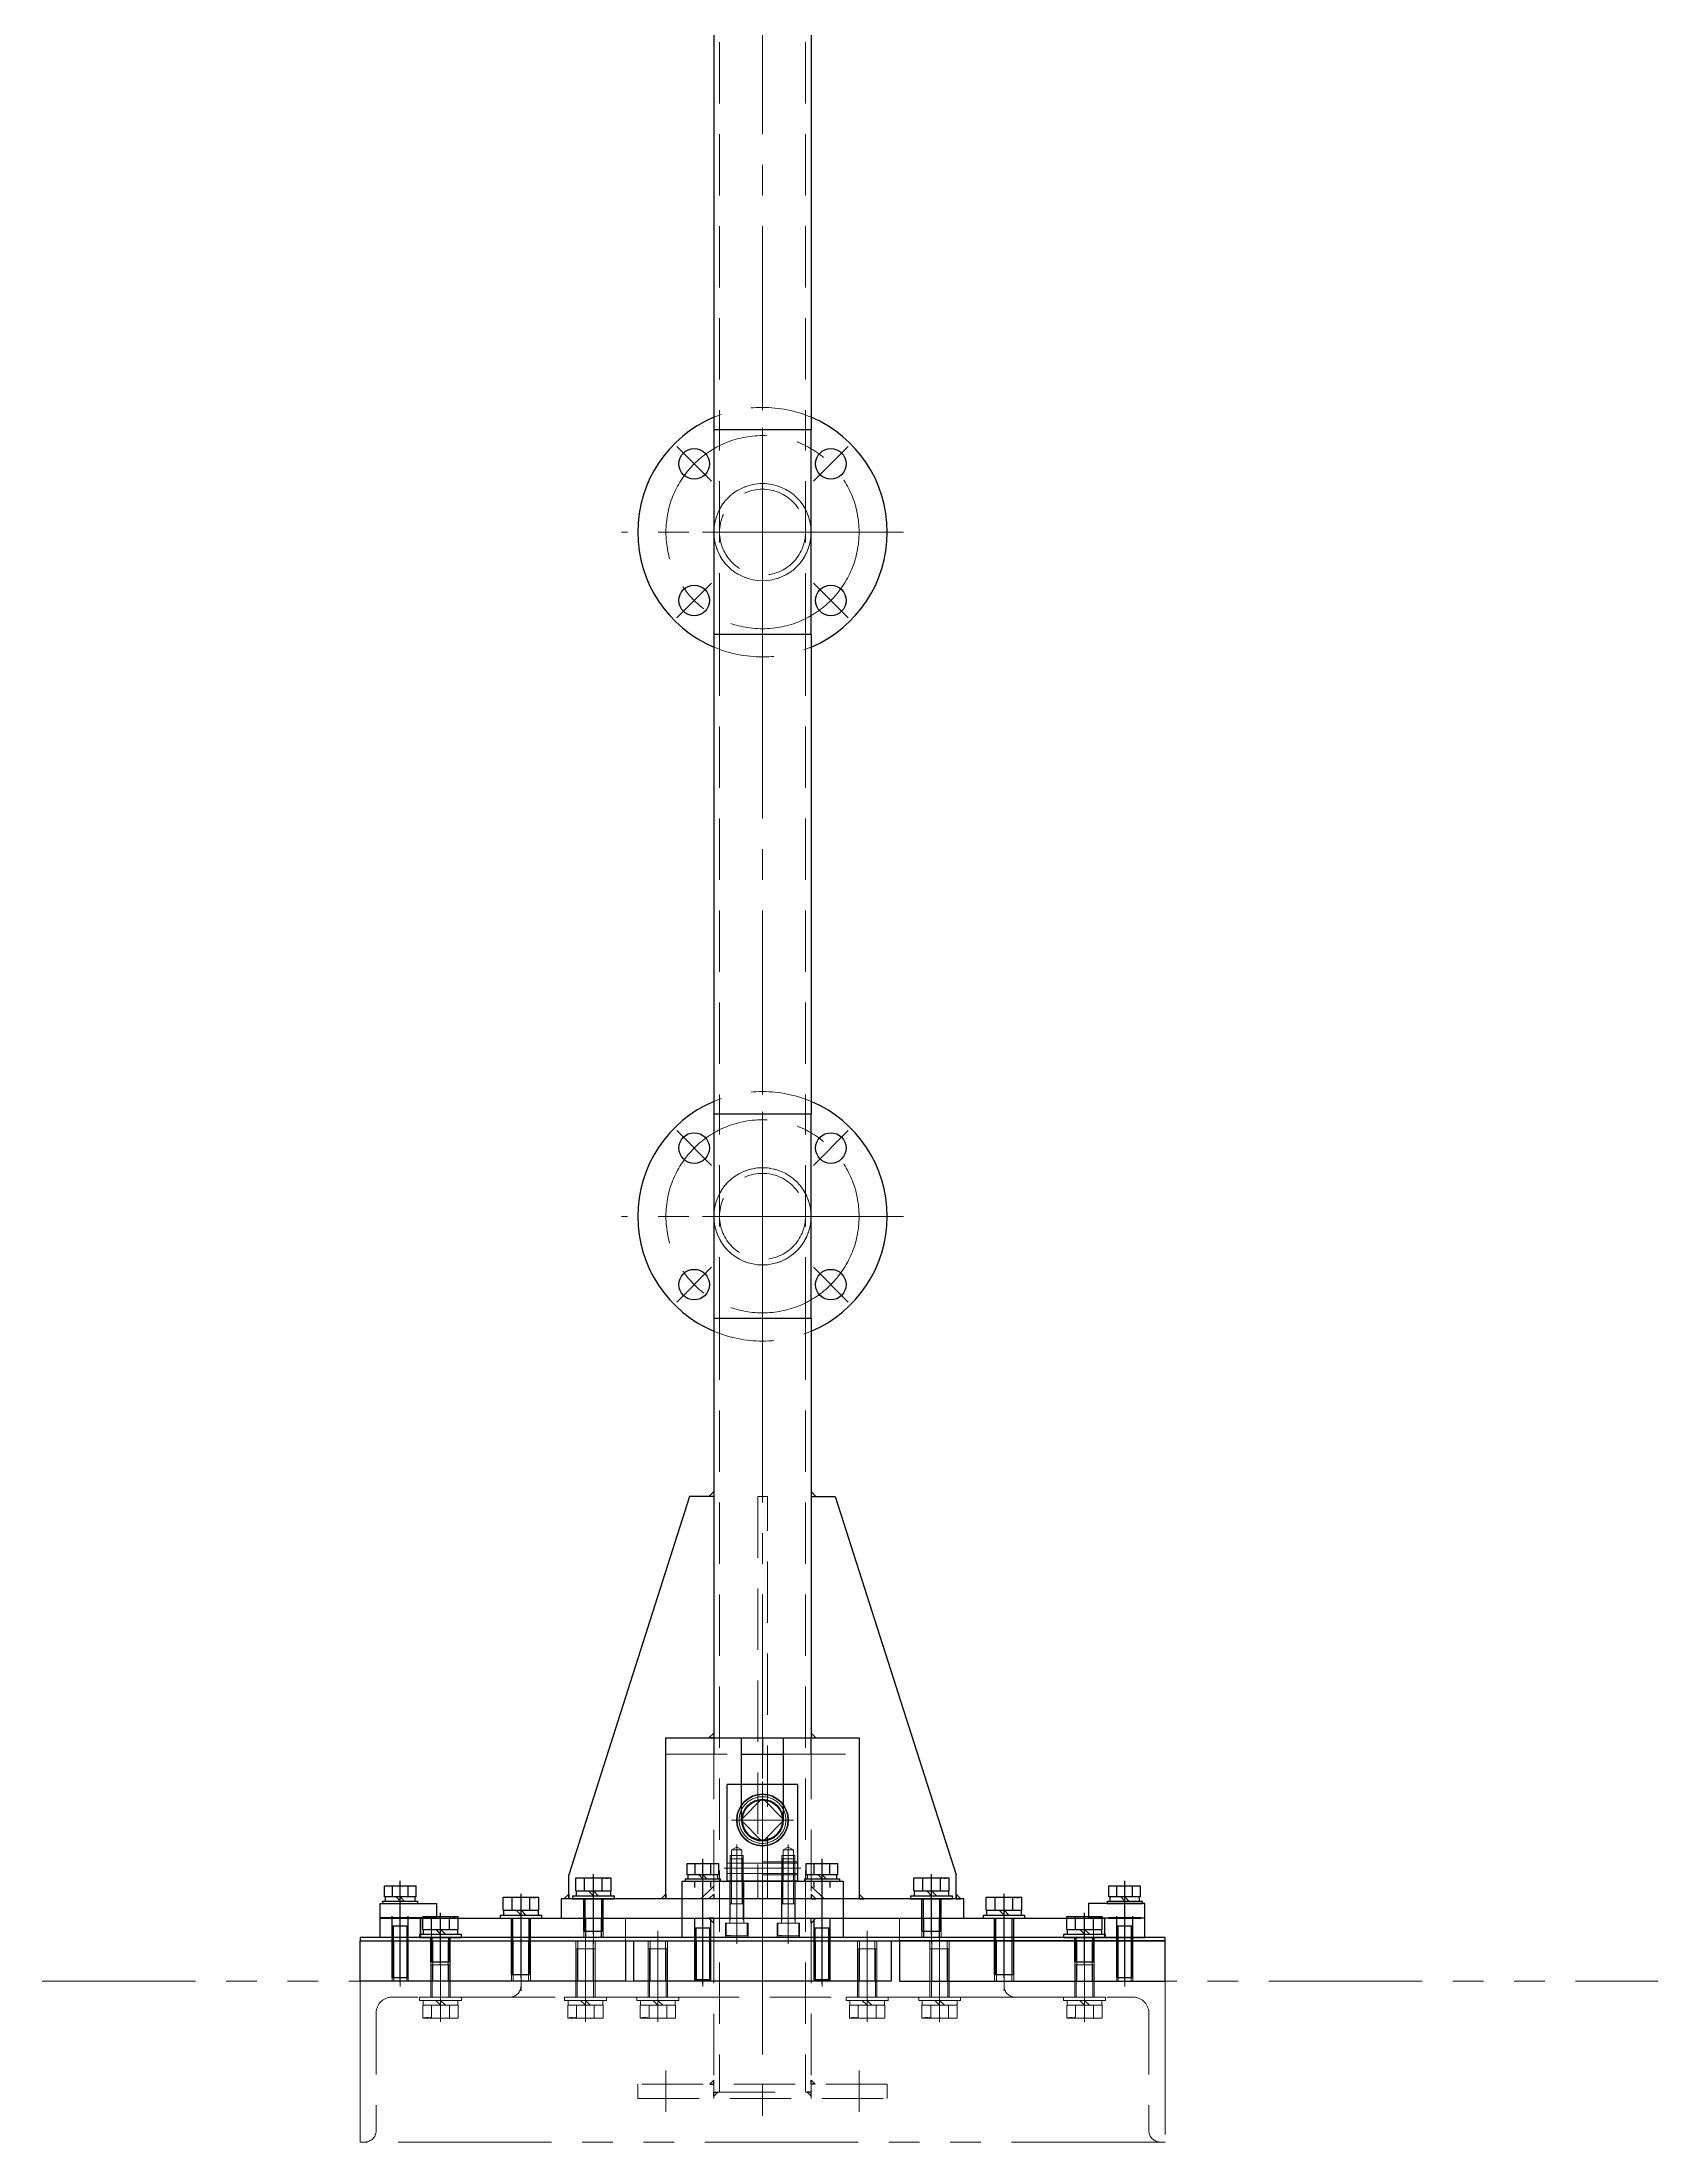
# Model space of a CAD drawing. Header units: millimetres. Extents: x -16130 to 36813, y -8099 to 27484.
# Drawn here: x 13057 to 14057, y 18606 to 19911 of the extents above; entities that cross this region are included whole.
import ezdxf

# ---------------------------------------------------------------- set-up
doc = ezdxf.new("R2010")
doc.units = ezdxf.units.MM
doc.header["$LTSCALE"] = 6
for name, pattern in [('CENTER2', [28.575, 19.05, -3.175, 3.175, -3.175]), ('HIDDEN', [9.525, 6.35, -3.175]), ('PHANTOM2', [31.75, 15.875, -3.175, 3.175, -3.175, 3.175, -3.175])]:
    doc.linetypes.add(name, pattern=pattern)
for name, color, linetype, lineweight in [('04_HIDDEN', 2, 'HIDDEN', 13), ('05_CENTER', 4, 'CENTER2', 13), ('06_PHANTOM', 2, 'PHANTOM2', 13)]:
    doc.layers.add(name, color=color, linetype=linetype, lineweight=lineweight)
doc.layers.add('10_DRAFT', color=8, linetype='Continuous', lineweight=0, plot=False)
doc.styles.add('KSS_TXT_L', font='txt.shx', dxfattribs={"height": 3, "bigfont": 'extfont2.shx'})

# ---------------------------------------------------------------- blocks, each defined once
blk = doc.blocks.new('A$C662E2120_1_1_1')
at = {"color": 0}
blk.add_lwpolyline([(-350, -3), (75, -3), (75, -15), (-350, -15)], close=True, dxfattribs=at)
at = {"layer": '04_HIDDEN', "color": 9}
for p, q in [((-343, -15), (-343, -3)), ((-237.5, -15), (-237.5, -3)), ((-37.5, -15), (-37.5, -3)), ((68, -15), (68, -3))]:
    blk.add_line(p, q, dxfattribs=at)
at = {"layer": '04_HIDDEN'}
for p, q in [((-248.5, -15), (-248.5, -3)), ((-247.3, -15), (-247.3, -3)), ((-237.8, -15), (-237.8, -3)), ((-236.5, -15), (-236.5, -3)), ((-222.5, -15), (-222.5, -3)), ((-52.5, -15), (-52.5, -3)), ((-38.5, -15), (-38.5, -3)), ((-37.2, -15), (-37.2, -3)), ((-27.7, -15), (-27.7, -3)), ((-26.5, -15), (-26.5, -3))]:
    blk.add_line(p, q, dxfattribs=at)
at = {"layer": '05_CENTER'}
for p, q in [((-287.5, 3.8), (-287.5, -21.7)), ((-242.5, -19), (-242.5, 1)), ((-32.5, -19), (-32.5, 1)), ((12.5, 3.8), (12.5, -21.7))]:
    blk.add_line(p, q, dxfattribs=at)
at = {"layer": '10_DRAFT'}
blk.add_line((-137.5, -15), (-137.5, -3), dxfattribs=at)
blk = doc.blocks.new('A$C1FB27735_1_1')
at = {"color": 0}
for p, q in [((0, 30.2), (-127, 30.2)), ((-127, 30.2), (-127, -30.2)), ((0, 30.2), (0, -30.2)), ((-127, -30.2), (0, -30.2))]:
    blk.add_line(p, q, dxfattribs=at)
at = {"layer": '04_HIDDEN'}
for p, q in [((0, 26.7), (-127, 26.7)), ((0, -26.8), (-127, -26.8))]:
    blk.add_line(p, q, dxfattribs=at)
for radius in [30.2, 26.7]:
    blk.add_circle((-63.5, 0), radius, dxfattribs=at)
at = {"layer": '05_CENTER'}
for p, q in [((-63.5, -37.2), (-63.5, 37.2)), ((0, 0), (-127, 0))]:
    blk.add_line(p, q, dxfattribs=at)
blk = doc.blocks.new('A$C62A94FE4_1_1')
at = {"color": 0}
for centre in [(0, 60), (-60, 0), (60, 0), (0, -60)]:
    blk.add_circle(centre, 9.5, dxfattribs=at)
for start, end in [(67.9746, 202.0254), (247.9746, 22.0254)]:
    blk.add_arc((0, 0), 77.5, start, end, dxfattribs=at)
at = {"layer": '04_HIDDEN'}
for start, end in [(22.0254, 67.9746), (202.0254, 247.9746)]:
    blk.add_arc((0, 0), 77.5, start, end, dxfattribs=at)
at = {"layer": '05_CENTER'}
for p, q in [((0, 75.3), (0, 44.7)), ((61.9, -61.9), (-61.9, 61.9)), ((-61.9, -61.9), (61.9, 61.9)), ((-75.3, 0), (-44.7, 0)), ((75.3, 0), (44.7, 0)), ((0, -75.3), (0, -44.7))]:
    blk.add_line(p, q, dxfattribs=at)
blk.add_circle((0, 0), 60, dxfattribs=at)
at = {"layer": '10_DRAFT'}
blk.add_circle((0, 0), 30.2, dxfattribs=at)
blk = doc.blocks.new('A$C321C7B51_1_1')
at = {"color": 0}
blk.add_lwpolyline([(10, 77.5), (1, 77.5), (1, -77.5), (10, -77.5)], close=True, dxfattribs=at)
at = {"layer": '04_HIDDEN'}
for p, q in [((10, 30.2), (1, 30.2)), ((10, -30.2), (1, -30.2))]:
    blk.add_line(p, q, dxfattribs=at)
at = {"layer": '05_CENTER'}
for p, q in [((-7.5, 60), (18.3, 60)), ((10, 0), (1, 0)), ((-7.5, -60), (18.3, -60))]:
    blk.add_line(p, q, dxfattribs=at)
blk = doc.blocks.new('A$C0EA947EC_1_1')
at = {"color": 0}
for p, q in [((-30.3, -867.5), (-30.3, -1165.5)), ((30.2, -867.5), (30.2, -1165.5)), ((-30.3, -1292.5), (-30.3, -1590.5)), ((30.2, -1292.5), (30.2, -1590.5)), ((-30.3, -1717.5), (-30.3, -1978)), ((30.2, -1717.5), (30.2, -1978)), ((-45.3, -1828), (-120.3, -2063)), ((-30.3, -1828), (-45.3, -1828)), ((30.2, -1828), (45.2, -1828)), ((45.2, -1828), (120.2, -2063)), ((-13, -2029), (-13, -1978)), ((13, -2029), (13, -1978)), ((-13.5, -1988), (13.5, -1988)), ((-120.3, -2078), (-120.3, -2063)), ((120.2, -2078), (120.2, -2063))]:
    blk.add_line(p, q, dxfattribs=at)
blk.add_line((0, -1978), (0, -1988))
at = {"color": 3}
for points in [[(-30.3, -1828), (-33.3, -1828), (-33.3, -1828), (-30.3, -1825)], [(30.2, -1828), (33.2, -1828), (33.2, -1828), (30.2, -1825)], [(-30.3, -1978), (-33.3, -1978), (-33.3, -1978), (-30.3, -1975)], [(30.2, -1978), (33.2, -1978), (33.2, -1978), (30.2, -1975)], [(-120.3, -2078), (-123.3, -2078), (-123.3, -2078), (-120.3, -2075)], [(-60, -2078), (-63, -2078), (-63, -2078), (-60, -2075)], [(-30.3, -2078), (-33.3, -2078), (-33.3, -2078), (-30.3, -2075)], [(30.2, -2078), (33.2, -2078), (33.2, -2078), (30.2, -2075)], [(60, -2078), (63, -2078), (63, -2078), (60, -2075)], [(120.2, -2078), (123.2, -2078), (123.2, -2078), (120.2, -2075)], [(-30.3, -2090), (-33.3, -2090), (-33.3, -2090), (-30.3, -2093)], [(30.2, -2090), (33.2, -2090), (33.2, -2090), (30.2, -2093)], [(-30.3, -2193), (-30.3, -2190.5), (-30.3, -2190.5), (-32.8, -2193)], [(30.2, -2193), (30.2, -2190.5), (30.2, -2190.5), (32.7, -2193)], [(-30.3, -2198), (-27.8, -2198), (-27.8, -2198), (-30.3, -2200.5)], [(30.2, -2198), (27.7, -2198), (27.7, -2198), (30.2, -2200.5)]]:
    blk.add_lwpolyline(points, close=True, dxfattribs=at)
at = {"color": 0}
for points in [[(60, -2078), (-60, -2078), (-60, -1978), (60, -1978)], [(-125, -2078), (-125, -2090), (125, -2090), (125, -2078)]]:
    blk.add_lwpolyline(points, close=True, dxfattribs=at)
blk.add_arc((0, -2029), 13, 180, 0, dxfattribs=at)
at = {"layer": '04_HIDDEN'}
for p, q in [((-26.8, -867.5), (-26.8, -1165.5)), ((26.7, -867.5), (26.7, -1165.5)), ((-26.8, -1292.5), (-26.8, -1590.5)), ((26.7, -1292.5), (26.7, -1590.5)), ((-26.8, -1717.5), (-26.8, -2198)), ((26.7, -1717.5), (26.7, -2198)), ((-30.3, -1978), (-30.3, -2192)), ((-30, -1978), (-30, -1988)), ((30, -1978), (30, -1988)), ((30.2, -1978), (30.2, -2192)), ((-60, -1988), (-13.5, -1988)), ((13.5, -1988), (60, -1988)), ((-38.3, -2078), (-30.3, -2070)), ((38.2, -2078), (30.2, -2070)), ((-30.3, -2198), (30.2, -2198))]:
    blk.add_line(p, q, dxfattribs=at)
blk.add_lwpolyline([(-3, -2078), (3, -2078), (3, -1828), (-3, -1828)], close=True, dxfattribs=at)
at = {"layer": '05_CENTER'}
for p, q in [((0, -867.5), (0, -1165.5)), ((0, -1292.5), (0, -1590.5)), ((0, -1717.5), (0, -2216.3)), ((-19.2, -2029), (19.2, -2029)), ((-105, -2098.5), (-105, -2069.7)), ((105, -2098.5), (105, -2069.7)), ((0, -2078), (0, -2090))]:
    blk.add_line(p, q, dxfattribs=at)
for name, p, rotation in [('A$C62A94FE4_1_1', (0, -1229), 45.00000000000001), ('A$C1FB27735_1_1', (0, -1292.5), 270), ('A$C62A94FE4_1_1', (0, -1654), 45.00000000000001), ('A$C1FB27735_1_1', (0, -1717.5), 270)]:
    blk.add_blockref(name, p, dxfattribs=dict(rotation=rotation))
at = {"layer": '04_HIDDEN', "rotation": 270}
blk.add_blockref('A$C321C7B51_1_1', (0, -2192), dxfattribs=at)
blk = doc.blocks.new('A$C3D892AFF_1_1')
at = {"color": 0, "linetype": 'CENTER2'}
blk.add_line((0, -22), (0, 15.4), dxfattribs=at)
at = {"color": 0}
for p, q in [((-13, 2), (13, 2)), ((-13, 2), (-13, 0)), ((-13, 0), (13, 0)), ((-11, 13), (11, 13)), ((-11, 5), (-11, 13)), ((-11, 5), (11, 5)), ((-10.8, 5), (-10.8, 2)), ((-5.5, 5), (-5.5, 13)), ((0, 2), (-3, 5)), ((0, 5), (3, 2)), ((5.5, 5), (5.5, 13)), ((10.8, 2), (10.8, 5)), ((11, 5), (11, 13)), ((13, 0), (13, 2))]:
    blk.add_line(p, q, dxfattribs=at)
at = {"color": 0, "linetype": 'HIDDEN'}
for p, q in [((-6, -20), (-6, 0)), ((-5.1, -20), (-5.1, 0)), ((5.1, -20), (5.1, 0)), ((6, -20), (6, 0)), ((-6, -20), (6, -20))]:
    blk.add_line(p, q, dxfattribs=at)
at = {"layer": '10_DRAFT', "style": 'KSS_TXT_L'}
blk.add_text('BT-M12x25L,SW,PW', height=0.3, dxfattribs=at).set_placement((6.2, 12.7))
blk = doc.blocks.new('A$C17A72321_1_1')
for name, p in [('A$C0EA947EC_1_1', (0, 1700)), ('A$C3D892AFF_1_1', (-105, -378)), ('A$C3D892AFF_1_1', (105, -378))]:
    blk.add_blockref(name, p)
blk = doc.blocks.new('A$C2B834F33_1_1')
at = {"color": 0}
for p, q in [((0, 0), (-100, 0)), ((-100, -3), (-100, 0)), ((0, 0), (0, -100)), ((-93, -10), (-20, -10)), ((-10, -20), (-10, -93)), ((-3, -100), (0, -100))]:
    blk.add_line(p, q, dxfattribs=at)
for centre, radius, start, end in [((-93, -3), 7, 180, 270), ((-20, -20), 10, 0, 90), ((-3, -93), 7, 180, 270)]:
    blk.add_arc(centre, radius, start, end, dxfattribs=at)
blk = doc.blocks.new('A$C5B310179_1_1_1')
at = {"color": 0}
blk.add_lwpolyline([(85, 0), (250, 0), (250, -25), (85, -25)], close=True, dxfattribs=at)
at = {"layer": '04_HIDDEN'}
for p, q in [((104, 0), (104, -25)), ((105.2, 0), (105.2, -25)), ((114.7, 0), (114.7, -25)), ((116, 0), (116, -25)), ((194, 0), (194, -25)), ((195.2, 0), (195.2, -25)), ((204.7, 0), (204.7, -25)), ((206, 0), (206, -25))]:
    blk.add_line(p, q, dxfattribs=at)
at = {"layer": '04_HIDDEN', "color": 253}
for p, q in [((144, 0), (144, -25)), ((145.3, 0), (145.3, -25)), ((154.8, 0), (154.8, -25)), ((156, 0), (156, -25))]:
    blk.add_line(p, q, dxfattribs=at)
at = {"layer": '04_HIDDEN', "color": 9}
for p, q in [((220, 0), (220, -25)), ((221, 0), (221, -25)), ((229, 0), (229, -25)), ((230, 0), (230, -25))]:
    blk.add_line(p, q, dxfattribs=at)
at = {"layer": '05_CENTER'}
for p, q in [((110, 6.1), (110, -31.1)), ((200, 6.1), (200, -31.1))]:
    blk.add_line(p, q, dxfattribs=at)
at = {"layer": '05_CENTER', "color": 253}
blk.add_line((150, 6.1), (150, -31.1), dxfattribs=at)
at = {"layer": '05_CENTER', "color": 9}
blk.add_line((225, 3.4), (225, -28.4), dxfattribs=at)
blk = doc.blocks.new('A$C28FB3321_1_1_1')
at = {"color": 0}
blk.add_lwpolyline([(-12.5, 12), (-12.5, 0), (12.5, 0), (12.5, 12)], close=True, dxfattribs=at)
at = {"layer": '05_CENTER'}
blk.add_line((0, -6), (0, 17.8), dxfattribs=at)
blk = doc.blocks.new('A$C1480344B_1_1')
at = {"color": 0}
blk.add_lwpolyline([(9, 22.5), (0, 22.5), (0, -12.5), (9, -12.5)], close=True, dxfattribs=at)
at = {"layer": '05_CENTER'}
blk.add_line((-6, 0), (14.8, 0), dxfattribs=at)
blk = doc.blocks.new('PCIMRS-10-0.2b_1_1')
at = {"color": 0}
blk.add_lwpolyline([(0, -10), (0.2, -10), (0.2, 10), (0, 10)], close=True, dxfattribs=at)
at = {"layer": '05_CENTER', "color": 0}
for p, q in [((0, 5), (0.2, 5)), ((0, -5), (0.2, -5))]:
    blk.add_line(p, q, dxfattribs=at)
at = {"layer": '10_DRAFT'}
blk.add_line((0, 0), (0.2, 0), dxfattribs=at)
blk = doc.blocks.new('A$C7C5040DC_1_1')
at = {"color": 0, "linetype": 'CENTER2'}
blk.add_line((0, -49), (0, 14), dxfattribs=at)
at = {"color": 0}
for p, q in [((-11, 1.5), (11, 1.5)), ((-11, 1.5), (-11, 0)), ((-11, 0), (11, 0)), ((-9.8, 11), (9.8, 11)), ((-9.8, 4), (-9.8, 11)), ((9.8, 4), (-9.8, 4)), ((-9.3, 4), (-9.3, 1.5)), ((-4.9, 4), (-4.9, 11)), ((0, 1.5), (-2.5, 4)), ((0, 4), (2.5, 1.5)), ((4.9, 4), (4.9, 11)), ((9.2, 1.5), (9.2, 4)), ((9.8, 4), (9.8, 11)), ((11, 0), (11, 1.5))]:
    blk.add_line(p, q, dxfattribs=at)
at = {"color": 0, "linetype": 'HIDDEN'}
for p, q in [((-5, -46), (-5, 0)), ((5, -46), (5, 0)), ((-5, -14), (5, -14)), ((-4.2, -46), (-4.2, -14)), ((4.2, -46), (4.2, -14)), ((-5, -46), (5, -46))]:
    blk.add_line(p, q, dxfattribs=at)
at = {"layer": '10_DRAFT', "style": 'KSS_TXT_L'}
blk.add_text('BT-M10x50L,SW,PW', height=0.3, dxfattribs=at).set_placement((5.2, 10.7))
blk = doc.blocks.new('A$C690100C4_1_1')
at = {"color": 0}
blk.add_lwpolyline([(2, 250), (2, -250), (0, -250), (0, 250)], close=True, dxfattribs=at)
at = {"layer": '04_HIDDEN'}
for p, q in [((0, 85), (2, 85)), ((0, -85), (2, -85))]:
    blk.add_line(p, q, dxfattribs=at)
at = {"layer": '05_CENTER', "color": 9}
for p, q in [((5.4, 225), (-3.4, 225)), ((5.4, 200), (-3.4, 200)), ((5.4, -200), (-3.4, -200)), ((5.4, -225), (-3.4, -225))]:
    blk.add_line(p, q, dxfattribs=at)
at = {"layer": '05_CENTER'}
for p, q in [((-2.7, 37), (4.7, 37)), ((-2.7, -37), (4.7, -37))]:
    blk.add_line(p, q, dxfattribs=at)
at = {"layer": '10_DRAFT'}
blk.add_line((0, 0), (2, 0), dxfattribs=at)
blk = doc.blocks.new('A$C437C52AB_1_1')
at = {"color": 0, "linetype": 'CENTER2'}
blk.add_line((0, -17), (0, 15.4), dxfattribs=at)
at = {"color": 0}
for p, q in [((-13, 2), (13, 2)), ((-13, 2), (-13, 0)), ((-13, 0), (13, 0)), ((-11, 13), (11, 13)), ((-11, 5), (-11, 13)), ((-11, 5), (11, 5)), ((-10.8, 5), (-10.8, 2)), ((-5.5, 5), (-5.5, 13)), ((0, 2), (-3, 5)), ((0, 5), (3, 2)), ((5.5, 5), (5.5, 13)), ((10.8, 2), (10.8, 5)), ((11, 5), (11, 13)), ((13, 0), (13, 2))]:
    blk.add_line(p, q, dxfattribs=at)
at = {"color": 0, "linetype": 'HIDDEN'}
for p, q in [((-6, -15), (-6, 0)), ((-5.1, -15), (-5.1, 0)), ((5.1, -15), (5.1, 0)), ((6, -15), (6, 0)), ((-6, -15), (6, -15))]:
    blk.add_line(p, q, dxfattribs=at)
at = {"layer": '10_DRAFT', "style": 'KSS_TXT_L'}
blk.add_text('BT-M12x20L,SW,PW', height=0.3, dxfattribs=at).set_placement((6.2, 12.7))
blk = doc.blocks.new('A$C76541360_1_1')
at = {"color": 0}
blk.add_lwpolyline([(0, 80), (25, 80), (25, -80), (0, -80)], close=True, dxfattribs=at)
at = {"layer": '04_HIDDEN'}
for p, q in [((0, 71), (25, 71)), ((0, 69.8), (25, 69.8)), ((0, 60.3), (25, 60.3)), ((0, 59), (25, 59)), ((0, 42), (25, 42)), ((0, 41), (25, 41)), ((0, 33), (25, 33)), ((0, 32), (25, 32)), ((0, -32), (25, -32)), ((0, -33), (25, -33)), ((0, -41), (25, -41)), ((0, -42), (25, -42)), ((0, -59), (25, -59)), ((0, -60.2), (25, -60.2)), ((0, -69.7), (25, -69.7)), ((0, -71), (25, -71))]:
    blk.add_line(p, q, dxfattribs=at)
at = {"layer": '05_CENTER'}
for p, q in [((-6.1, 65), (31.1, 65)), ((-3.4, 37), (28.4, 37)), ((-3.4, -37), (28.4, -37)), ((-6.1, -65), (31.1, -65))]:
    blk.add_line(p, q, dxfattribs=at)
at = {"layer": '10_DRAFT'}
blk.add_line((25, 0), (0, 0), dxfattribs=at)
blk = doc.blocks.new('A$C1819430B_1_1_1')
at = {"color": 0, "linetype": 'CENTER2'}
blk.add_line((0, -32.1), (0, 15.3), dxfattribs=at)
at = {"color": 0}
for p, q in [((-13, 2), (13, 2)), ((-13, 2), (-13, 0)), ((-13, 0), (13, 0)), ((-11, 13), (11, 13)), ((-11, 5), (-11, 13)), ((-11, 5), (11, 5)), ((-10.8, 5), (-10.8, 2)), ((-5.5, 5), (-5.5, 13)), ((0, 2), (-3, 5)), ((0, 5), (3, 2)), ((5.5, 5), (5.5, 13)), ((10.8, 2), (10.8, 5)), ((11, 5), (11, 13)), ((13, 0), (13, 2))]:
    blk.add_line(p, q, dxfattribs=at)
at = {"color": 0, "linetype": 'HIDDEN'}
for p, q in [((-6, -30), (-6, 0)), ((-5.1, -30), (-5.1, 0)), ((5.1, -30), (5.1, 0)), ((6, -30), (6, 0)), ((-6, -30), (6, -30))]:
    blk.add_line(p, q, dxfattribs=at)
at = {"layer": '10_DRAFT', "style": 'KSS_TXT_L'}
blk.add_text('BT-M12x35L,SW,PW', height=0.3, dxfattribs=at).set_placement((6.1, 12.7))
blk = doc.blocks.new('A$C2C10415D_1_1')
for name, p, rotation in [('A$C5B310179_1_1_1', (0, 0), 90), ('A$C7C5040DC_1_1', (48.2, 225), 270), ('A$C437C52AB_1_1', (27, 200), 270), ('A$C437C52AB_1_1', (27, -200), 270), ('A$C7C5040DC_1_1', (48.2, -225), 270), ('A$C28FB3321_1_1_1', (27, -225), 270)]:
    blk.add_blockref(name, p, dxfattribs=dict(rotation=rotation))
at = {"xscale": -1}
for name, p, rotation in [('A$C690100C4_1_1', (25, 0), 180), ('A$C28FB3321_1_1_1', (27, 225), 270), ('A$C1480344B_1_1', (39.2, 225), 180), ('A$C5B310179_1_1_1', (0, 0), 89.99999999999997)]:
    blk.add_blockref(name, p, dxfattribs=dict(at, rotation=rotation))
at = {"color": 4, "xscale": -1, "rotation": 180}
blk.add_blockref('PCIMRS-10-0.2b_1_1', (39, 225), dxfattribs=at)
for name, p in [('A$C76541360_1_1', (0, 0)), ('A$C1480344B_1_1', (39.2, -225))]:
    blk.add_blockref(name, p)
at = {"color": 4}
blk.add_blockref('PCIMRS-10-0.2b_1_1', (39, -225), dxfattribs=at)
at = {"layer": '04_HIDDEN', "rotation": 90}
for name, p in [('A$C3D892AFF_1_1', (-10, 200)), ('A$C1819430B_1_1_1', (-10, 110)), ('A$C1819430B_1_1_1', (-10, 65)), ('A$C1819430B_1_1_1', (-10, -65)), ('A$C1819430B_1_1_1', (-10, -110)), ('A$C3D892AFF_1_1', (-10, -200))]:
    blk.add_blockref(name, p, dxfattribs=at)
blk = doc.blocks.new('A$C5B4040F6_1_1')
at = {"color": 0}
blk.add_lwpolyline([(-50, 35), (50, 35), (50, 0), (-50, 0)], close=True, dxfattribs=at)
at = {"layer": '04_HIDDEN'}
for p, q in [((-20.3, 35), (-20.3, 9)), ((-11.7, 35), (-11.7, 9)), ((11.7, 35), (11.7, 9)), ((20.3, 35), (20.3, 9)), ((-23, 9), (-9, 9)), ((-23, 9), (-23, 0)), ((-9, 9), (-9, 0)), ((23, 9), (9, 9)), ((9, 9), (9, 0)), ((23, 9), (23, 0))]:
    blk.add_line(p, q, dxfattribs=at)
at = {"layer": '05_CENTER'}
for p, q in [((-37, 41.5), (-37, -6.3)), ((37, 41.5), (37, -6.3)), ((-16, 38.5), (-16, -3.9)), ((0, 38.9), (0, -4.1)), ((16, 38.5), (16, -3.9))]:
    blk.add_line(p, q, dxfattribs=at)
blk = doc.blocks.new('MTSBNR32b_1_1')
at = {"color": 0}
for p, q in [((-22, 0), (-22, -60)), ((22, 0), (-22, 0)), ((22, 0), (22, -60)), ((22, -60), (-22, -60))]:
    blk.add_line(p, q, dxfattribs=at)
for radius in [16, 12.7]:
    blk.add_circle((0, -38), radius, dxfattribs=at)
at = {"layer": '04_HIDDEN', "color": 0}
for p, q in [((-20, 0), (-20, -16)), ((-19.2, 0), (-19.2, -19.4)), ((-12.8, 0), (-12.8, -19.4)), ((-12, 0), (-12, -16)), ((12, 0), (12, -16)), ((12.8, 0), (12.8, -19.4)), ((19.2, 0), (19.2, -19.4)), ((20, 0), (20, -16)), ((-20, -16), (-12, -16)), ((-19.2, -19.4), (-16, -21.2)), ((-12.8, -19.4), (-19.2, -19.4)), ((-12.8, -19.4), (-16, -21.2)), ((12, -16), (20, -16)), ((19.2, -19.4), (12.8, -19.4)), ((12.8, -19.4), (16, -21.2)), ((19.2, -19.4), (16, -21.2))]:
    blk.add_line(p, q, dxfattribs=at)
at = {"layer": '05_CENTER', "color": 0}
for p, q in [((-16, 2.4), (-16, -22.8)), ((0, 0), (0, -62)), ((16, 2.4), (16, -22.8)), ((18.6, -38), (-18.6, -38))]:
    blk.add_line(p, q, dxfattribs=at)
blk.add_circle((0, -38), 14.5, dxfattribs=at)
at = {"layer": '10_DRAFT'}
for p, q in [((23.8, -8), (-23.9, -8)), ((22, -4.8), (-22, -4.8)), ((22, -11.2), (-22, -11.2)), ((22, -4), (0, -4)), ((0, -4), (0, -12)), ((22, -12), (0, -12))]:
    blk.add_line(p, q, dxfattribs=at)
blk = doc.blocks.new('A$C2008461D_1_1')
at = {"color": 0, "linetype": 'CENTER2'}
blk.add_line((0, -64), (0, 14), dxfattribs=at)
at = {"color": 0}
for p, q in [((-11, 1.5), (11, 1.5)), ((-11, 1.5), (-11, 0)), ((-9.8, 11), (9.8, 11)), ((-9.8, 4), (-9.8, 11)), ((9.8, 4), (-9.8, 4)), ((-9.3, 4), (-9.3, 1.5)), ((-4.9, 4), (-4.9, 11)), ((0, 1.5), (-2.5, 4)), ((0, 4), (2.5, 1.5)), ((4.9, 4), (4.9, 11)), ((9.2, 1.5), (9.2, 4)), ((9.8, 4), (9.8, 11)), ((11, 0), (11, 1.5)), ((-11, 0), (11, 0))]:
    blk.add_line(p, q, dxfattribs=at)
at = {"color": 0, "linetype": 'HIDDEN'}
for p, q in [((-5, -61), (-5, 0)), ((5, -61), (5, 0)), ((-5, -29), (5, -29)), ((-4.2, -61), (-4.2, -29)), ((4.2, -61), (4.2, -29)), ((-5, -61), (5, -61))]:
    blk.add_line(p, q, dxfattribs=at)
at = {"layer": '10_DRAFT', "style": 'KSS_TXT_L'}
blk.add_text('BT-M10x65L,SW,PW', height=0.3, dxfattribs=at).set_placement((5.2, 10.7))
blk = doc.blocks.new('A$C7C4D3431_1_1_1')
at = {"color": 0}
for p, q in [((-12.5, 1), (-1, 12.5)), ((1, 12.5), (12.5, 1)), ((-12.5, -1), (-1, -12.5)), ((1, -12.5), (12.5, -1))]:
    blk.add_line(p, q, dxfattribs=at)
for radius in [16, 12.8, 12.5]:
    blk.add_circle((0, 0), radius, dxfattribs=at)
at = {"layer": '05_CENTER', "color": 0}
for p, q in [((0, 18.5), (0, -18.5)), ((-18.5, 0), (18.5, 0))]:
    blk.add_line(p, q, dxfattribs=at)
blk.add_circle((0, 0), 14.5, dxfattribs=at)
blk = doc.blocks.new('A$C413F7D6B_1_1')
at = {"color": 0}
for p, q in [((6.5, 8), (-6.5, 8)), ((-6.5, 8), (-6.5, 0)), ((6.5, 0), (-6.5, 0)), ((6.5, 0), (6.5, 8))]:
    blk.add_line(p, q, dxfattribs=at)
at = {"color": 0, "linetype": 'HIDDEN'}
for p, q in [((-4, -40), (-4, 0)), ((4, -40), (4, 0)), ((-4, -12), (4, -12)), ((-3.3, -40), (-3.3, -12)), ((3.3, -40), (3.3, -12)), ((-4, -40), (4, -40))]:
    blk.add_line(p, q, dxfattribs=at)
at = {"color": 0, "linetype": 'CENTER2'}
blk.add_line((0, -41.5), (0, 9.5), dxfattribs=at)
at = {"layer": '10_DRAFT', "style": 'KSS_TXT_L'}
blk.add_text('CS-M8x40L', height=0.3, dxfattribs=at).set_placement((3.8, 7.7))
blk = doc.blocks.new('A$C5D6B36C2_1_1')
at = {"color": 4, "xscale": -1, "rotation": 180}
blk.add_blockref('MTSBNR32b_1_1', (0, 35), dxfattribs=at)
at = {"color": 4}
blk.add_blockref('A$C7C4D3431_1_1_1', (0, 73), dxfattribs=at)
for name, p in [('A$C5B4040F6_1_1', (0, 0)), ('A$C2008461D_1_1', (-37, 35)), ('A$C2008461D_1_1', (37, 35))]:
    blk.add_blockref(name, p)
at = {"layer": '04_HIDDEN', "rotation": 180}
for p in [(-16, 9), (16, 9)]:
    blk.add_blockref('A$C413F7D6B_1_1', p, dxfattribs=at)
blk = doc.blocks.new('A$C15646C67_1_1_1_1')
at = {"color": 0, "linetype": 'CENTER2'}
blk.add_line((0, -37.1), (0, 15.1), dxfattribs=at)
at = {"color": 0}
for p, q in [((-13, 2), (13, 2)), ((-13, 2), (-13, 0)), ((-13, 0), (13, 0)), ((-11, 13), (11, 13)), ((-11, 5), (-11, 13)), ((-11, 5), (11, 5)), ((-10.8, 5), (-10.8, 2)), ((-5.5, 5), (-5.5, 13)), ((0, 2), (-3, 5)), ((0, 5), (3, 2)), ((5.5, 5), (5.5, 13)), ((10.8, 2), (10.8, 5)), ((11, 5), (11, 13)), ((13, 0), (13, 2))]:
    blk.add_line(p, q, dxfattribs=at)
at = {"color": 0, "linetype": 'HIDDEN'}
for p, q in [((-6, -35), (-6, 0)), ((-5.1, -35), (-5.1, 0)), ((5.1, -35), (5.1, 0)), ((6, -35), (6, 0)), ((-6, -35), (6, -35))]:
    blk.add_line(p, q, dxfattribs=at)
at = {"layer": '10_DRAFT', "style": 'KSS_TXT_L'}
blk.add_text('BT-M12x40L,SW,PW', height=0.3, dxfattribs=at).set_placement((6.3, 12.7))

msp = doc.modelspace()

# ---------------------------------------------------------------- linework, layer by layer
at = {"layer": '04_HIDDEN'}
msp.add_line((13661.07327, 18696.22064), (13347.07327, 18696.22064), dxfattribs=at)
at = {"layer": '06_PHANTOM'}
msp.add_line((13056.56285, 18706.22064), (17231.43155, 18706.22064), dxfattribs=at)
msp.add_lwpolyline([(13254.07327, 18706.22064), (13754.07327, 18706.22064), (13754.07327, 18606.22064), (13254.07327, 18606.22064)], close=True, dxfattribs=at)

# ---------------------------------------------------------------- block references
for name, p in [('A$C17A72321_1_1', (13504.07327, 19135.22052)), ('A$C5D6B36C2_1_1', (13504.07327, 18733.22064)), ('A$C15646C67_1_1_1_1', (13354.07327, 18745.22064)), ('A$C15646C67_1_1_1_1', (13654.07327, 18745.22064)), ('A$C662E2120_1_1_1', (13641.57327, 18748.22064))]:
    msp.add_blockref(name, p)
at = {"rotation": 90}
msp.add_blockref('A$C2C10415D_1_1', (13504.07327, 18706.22064), dxfattribs=at)
at = {"layer": '04_HIDDEN', "xscale": -1}
msp.add_blockref('A$C2B834F33_1_1', (13254.07327, 18706.22064), dxfattribs=at)
at = {"layer": '04_HIDDEN'}
msp.add_blockref('A$C2B834F33_1_1', (13754.07327, 18706.22064), dxfattribs=at)

doc.saveas('drawing.dxf')
